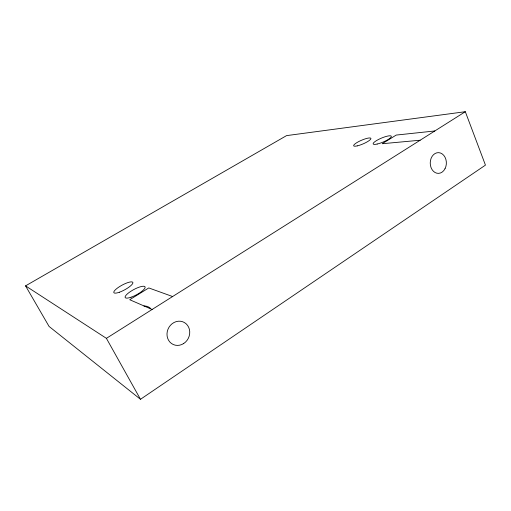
<?xml version="1.0" encoding="UTF-8"?>
<svg xmlns="http://www.w3.org/2000/svg" width="511" height="511" viewBox="0 0 511 511"><rect width="100%" height="100%" fill="white"/><g stroke="black" fill="none" stroke-linecap="round" stroke-linejoin="round"><path stroke-width="0.77" d="M140.48 399.295L485.45 165.123L465.317 111.705L286.556 135.619L25.55 285.866L49.062 326.427L140.48 399.295L106.403 338.339L25.55 285.866M106.403 338.339L465.317 111.705M434.816 130.969L396.204 135.076L382.209 143.725L420.151 140.225M172.609 296.533L148.784 287.936L129.705 299.721L152.112 309.474M143.91 305.987A10.91 10.079 -60.9 0 1 150.592 308.408M119.319 292.254A10.795 2.683 -28.4 0 0 132.879 282.487A10.795 2.683 -28.4 0 0 117.811 287.795A10.795 2.683 -28.4 0 0 119.319 292.254M357.246 145.891A9.396 1.987 -23.3 0 0 370.909 138.768A9.396 1.987 -23.3 0 0 358.696 141.585A9.396 1.987 -23.3 0 0 357.246 145.891M131.065 297.217A11.293 2.951 -28.3 0 0 145.092 286.914A11.293 2.951 -28.3 0 0 129.181 292.433A11.293 2.951 -28.3 0 0 131.065 297.217M377.163 144.045A9.837 2.14 -22.9 0 0 391.33 136.635A9.837 2.14 -22.9 0 0 378.261 139.605A9.837 2.14 -22.9 0 0 377.163 144.045M183.685 343.526A12.341 11.146 -64.1 0 0 184.426 322.55A12.341 11.146 -64.1 0 0 166.995 333.817A12.341 11.146 -64.1 0 0 183.685 343.526M445.03 168.7A10.367 8.067 -89.6 0 0 438.796 152.655A10.367 8.067 -89.6 0 0 431.08 167.665A10.367 8.067 -89.6 0 0 445.03 168.7"/></g></svg>
